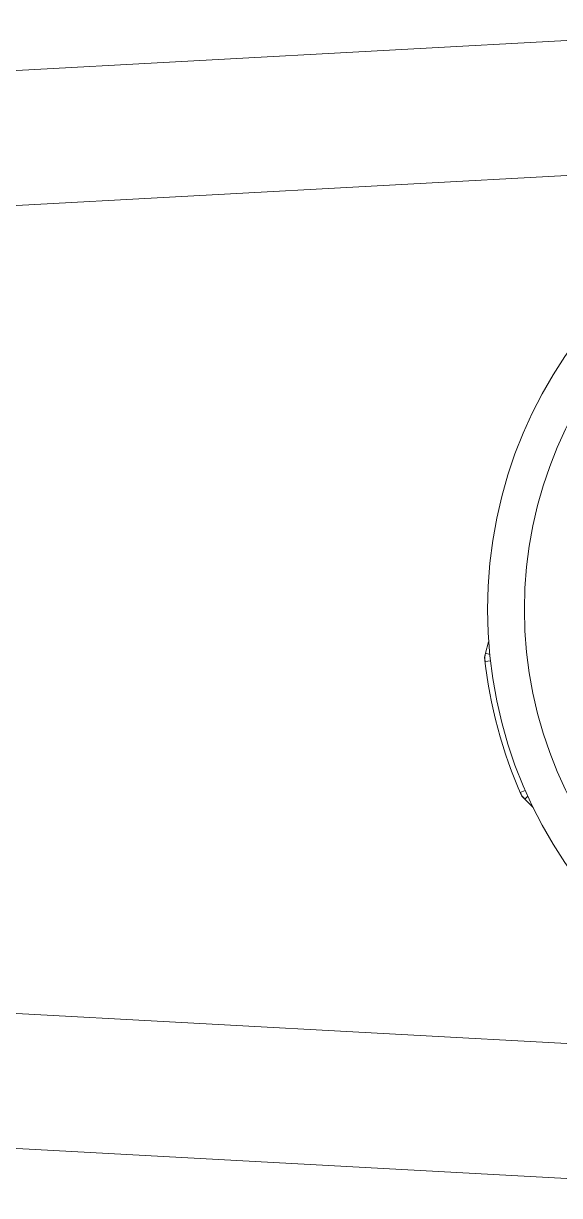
# Model space of a CAD drawing. Header units: inches. Extents: x 32 to 51.7, y 18.3 to 41.9.
# Drawn here: x 40.89797 to 40.91797, y 28.73382 to 28.77757 of the extents above; entities that cross this region are included whole.
import ezdxf

# ---------------------------------------------------------------- set-up
doc = ezdxf.new("R2010")
doc.units = ezdxf.units.IN
doc.header["$MEASUREMENT"] = 0
doc.layers.add('FURNITURE F 1 100', color=253, linetype='Continuous', lineweight=13)

msp = doc.modelspace()

# ---------------------------------------------------------------- linework, layer by layer
at = {"layer": 'FURNITURE F 1 100'}
for p, q in [((40.92975903368888, 28.77756696831646), (40.80584200847962, 28.77076033346541)), ((40.80612229392382, 28.76573785665048), (40.93003966709212, 28.77254451061433)), ((40.91532299891396, 28.75448107225018), (40.91520955096048, 28.75405715572354)), ((40.91520955096048, 28.75405715572331), (40.91517058236123, 28.75391154328552)), ((40.91536288378093, 28.75401612100629), (40.91520955096048, 28.75405715572354)), ((40.91518735922428, 28.75375804370558), (40.91538800225653, 28.75378089022568)), ((40.91650068418922, 28.74886268874773), (40.91668581969289, 28.74894333882524)), ((40.91656299196229, 28.74872140419118), (40.91666961173242, 28.74861485017639)), ((40.91666961173242, 28.74861485017639), (40.91678181525067, 28.74872712293584)), ((40.91666961173242, 28.74861485017639), (40.91698001023606, 28.74830464310273)), ((40.92893058719319, 28.73890221858594), (40.80612229392382, 28.74564795193076)), ((40.80584200847962, 28.74062547511583), (40.92975903368888, 28.73381884026478))]:
    msp.add_line(p, q, dxfattribs=at)
for radius in [0.0169002236195937, 0.01552095860103648]:
    msp.add_circle((40.93217971928034, 28.75569290429051), radius, dxfattribs=at)
for centre, radius, start, end in [((40.93217971928034, 28.75569290429051), 0.01710216318928354, 185.9787716818894, 204.0565696088826), ((40.91598699969718, 28.75384909596844), 0.0008048076794956964, 165.0176733188914, 186.4960911598507), ((40.91723852113473, 28.74918411065548), 0.0008048076794956972, 203.5392554780967, 225.0176733191738)]:
    msp.add_arc(centre, radius, start, end, dxfattribs=at)

doc.saveas('drawing.dxf')
